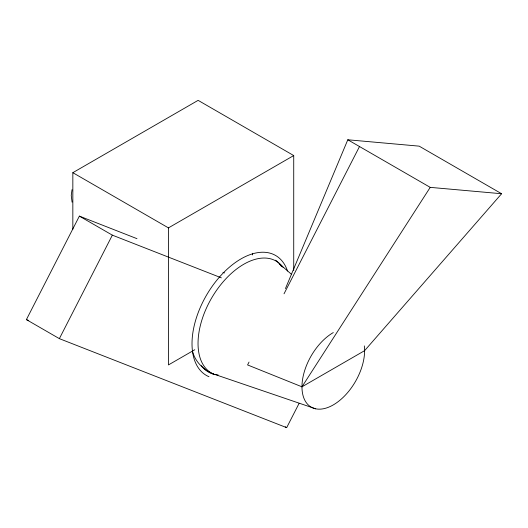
<?xml version="1.0" encoding="UTF-8"?>
<svg xmlns="http://www.w3.org/2000/svg" width="528" height="528" viewBox="0 0 528 528"><rect width="100%" height="100%" fill="white"/><g stroke="black" fill="none" stroke-linecap="round" stroke-linejoin="round"><path stroke-width="0.79" d="M72.026 189.671L71.24 195.439L72.072 202.171M285.443 288.585L347.8 139.775L419.179 146.15L501.6 193.736L364.61 350.658L301.97 386.819L247.573 364.934L249.044 362.056M299.066 403.425L286.671 427.647L59.367 338.646L26.4 319.612L79.378 216.117L136.97 238.669M59.367 338.646L112.345 235.151L221.39 277.847M284.024 293.806L359.502 146.533M301.97 386.819L430.221 187.361L501.6 193.736M72.838 229.31L72.838 172.682L198.119 100.353L293.726 155.555L293.726 270.442M72.838 172.682L168.445 227.885L293.726 155.555M194.786 349.727L168.445 364.934L168.445 227.885M215.081 374.51L315.718 408.817M222.974 272.342L224.512 272.943M26.4 319.612L28.703 320.509M347.8 139.775L430.221 187.361M79.378 216.117L112.345 235.151M285.265 426.835L286.671 427.647M279.53 263.881L291.185 274.072M192.456 351.067C195.063 361.838 203.815 370.207 213.886 374.246A64.64 37.323 -60 0 1 214.401 293.522A64.64 37.323 -60 0 1 283.061 267.412M252.516 253.308L252.516 254.938M364.32 345.906A44.293 25.575 -60 0 1 336.138 403.108A44.293 25.575 -60 0 1 302.003 388.45A44.293 25.575 -60 0 1 333.287 332.574M275.576 260.192A65.274 37.686 -60 0 1 281.536 266.587M218.123 374.939A65.274 37.686 -60 0 1 201.346 365.647M208.982 376.715A69.247 39.983 -60 0 1 213.866 284.011A69.247 39.983 -60 0 1 287.536 271.055"/></g></svg>
